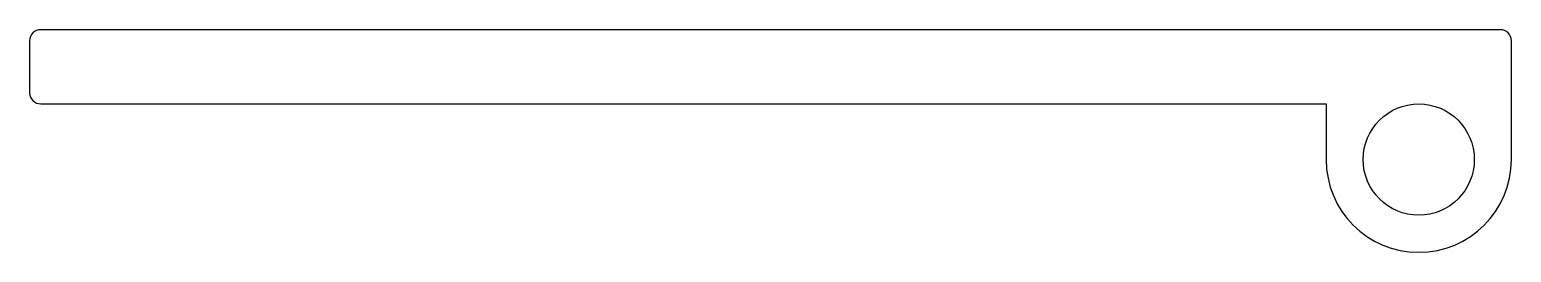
# Model space of a CAD drawing. Extents: x 963.3 to 1003.3, y 274.9 to 280.9.
import ezdxf

# ---------------------------------------------------------------- set-up
doc = ezdxf.new("R2010")
doc.units = 0
doc.layers.get('0').update_dxf_attribs({"linetype": 'CONTINUOUS'})

msp = doc.modelspace()

# ---------------------------------------------------------------- linework, layer by layer
for p, q in [((1003.025, 280.862), (963.625, 280.862)), ((963.325, 280.562), (963.325, 279.162)), ((1003.325, 277.362), (1003.325, 280.562)), ((963.625, 278.862), (998.325, 278.862)), ((998.325, 278.862), (998.325, 277.362))]:
    msp.add_line(p, q)
msp.add_circle((1000.825, 277.362), 1.5)
for centre, radius, start, end in [((963.625, 280.562), 0.3, 90, 180), ((1003.025, 280.562), 0.3, 0, 90), ((963.625, 279.162), 0.3, 180, 270), ((1000.825, 277.362), 2.5, 180, 0)]:
    msp.add_arc(centre, radius, start, end)

doc.saveas('drawing.dxf')
